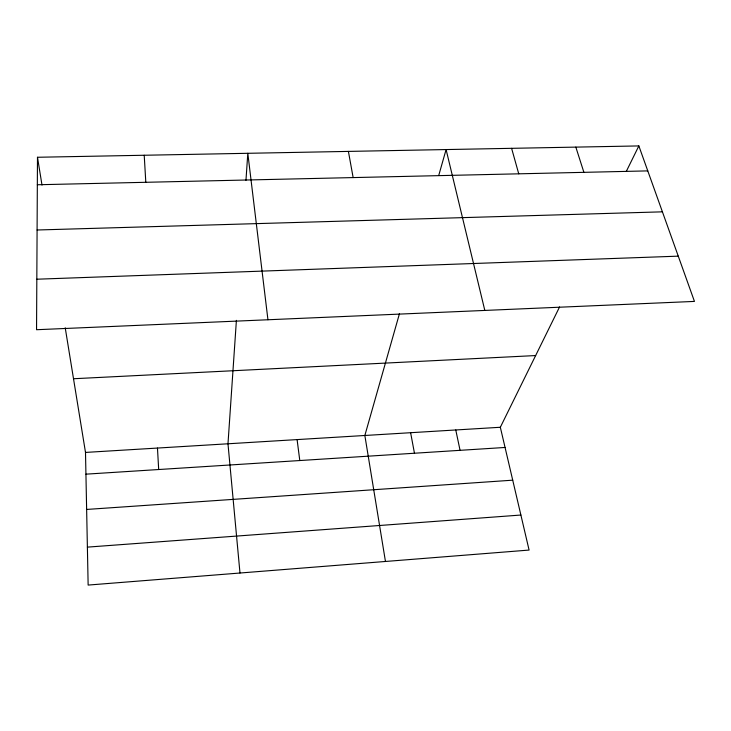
<?xml version="1.0" encoding="UTF-8"?>
<svg xmlns="http://www.w3.org/2000/svg" width="731" height="731" viewBox="0 0 731 731"><rect width="100%" height="100%" fill="white"/><g stroke="black" fill="none" stroke-linecap="round" stroke-linejoin="round"><path stroke-width="1.1" d="M37.482 157.266L36.55 329.718L694.45 301.41L638.848 145.926L37.482 157.266L42.005 185.098M236.405 320.352L227.981 443.79L239.987 573.022M245.963 180.301L247.809 153.3L267.948 319.758M399.519 313.471L364.851 435.484L385.456 561.472M438.719 175.504L446.093 149.563L484.817 310.428M65.223 327.808L85.5 452.425L88.14 585.074L529.089 550.068L500.333 427.269L559.58 306.929M626.275 171.465L638.848 145.926M87.382 547.126L520.883 515.035M86.633 509.443L512.723 480.176M85.938 474.163L505.057 447.463M85.5 452.425L500.333 427.269M73.511 378.74L535.631 355.558M36.824 279.215L678.267 256.152M37.089 230L662.414 211.835M37.336 184.76L647.776 170.89M575.836 147.114L583.895 172.342M511.599 148.32L518.745 173.823M455.769 429.974L460.064 450.323M410.621 432.706L414.459 453.229M348.395 151.399L353.146 177.578M297.097 439.596L299.792 460.539M144.217 155.255L145.807 182.293M157.467 448.066L158.682 469.53"/></g></svg>
